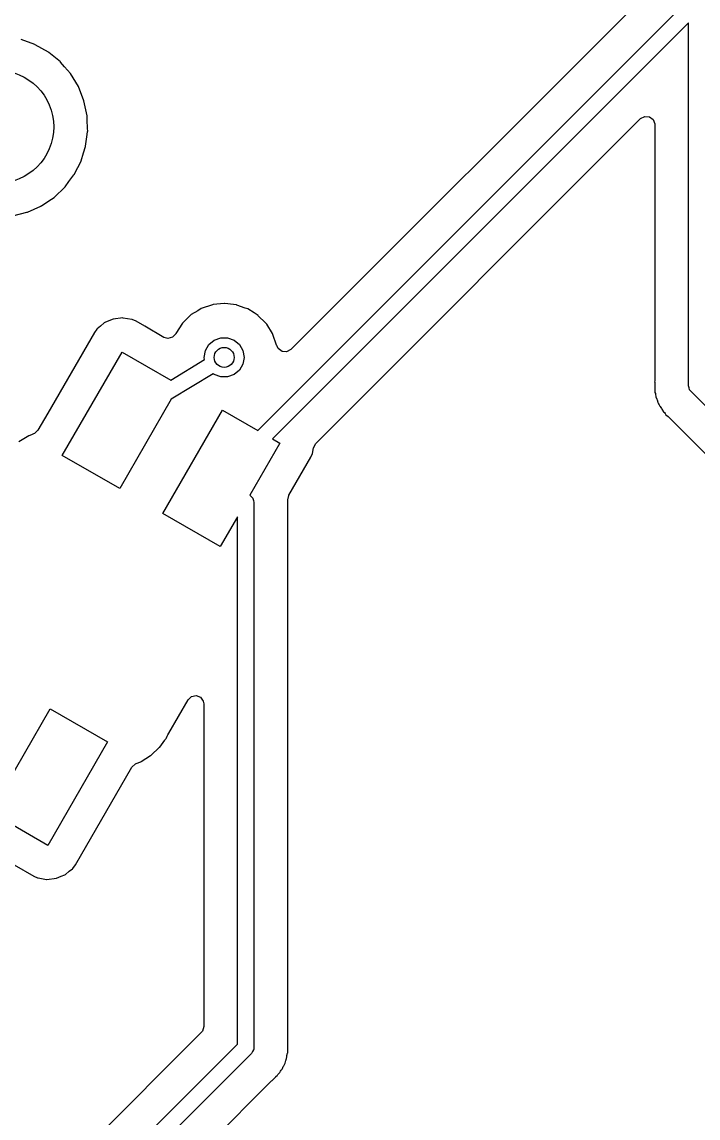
# Model space of a CAD drawing. Extents: x 144 to 253, y -181 to -52.
# Drawn here: x 191.12 to 201.31, y -99.94 to -83.42 of the extents above; entities that cross this region are included whole.
import ezdxf

# ---------------------------------------------------------------- set-up
doc = ezdxf.new("R2010")
doc.units = 0
doc.layers.add('BLACK', color=7, linetype='CONTINUOUS')

msp = doc.modelspace()

# ---------------------------------------------------------------- linework, layer by layer
at = {"layer": 'BLACK', "linetype": 'CONTINUOUS'}
for p, q in [((200.819, -82.7092), (195.175, -88.3532)), ((194.675, -89.5723), (201.207, -83.0405)), ((201.17, -83.4307), (194.899, -89.7017)), ((201.17, -88.9), (201.17, -83.4307)), ((191.317, -83.7565), (191.11, -83.6815)), ((191.322, -83.7584), (191.317, -83.7565)), ((191.317, -83.7565), (191.317, -83.7565)), ((191.523, -83.8725), (191.322, -83.7584)), ((191.527, -83.8759), (191.523, -83.8725)), ((191.653, -83.9791), (191.527, -83.8759)), ((191.527, -83.8759), (191.527, -83.8759)), ((191.701, -84.0188), (191.653, -83.9791)), ((191.705, -84.0228), (191.701, -84.0188)), ((191.765, -84.0928), (191.705, -84.0228)), ((191.705, -84.0228), (191.705, -84.0228)), ((191.852, -84.193), (191.765, -84.0928)), ((191.972, -84.3902), (191.852, -84.193)), ((192.057, -84.6048), (191.972, -84.3902)), ((192.104, -84.8306), (192.057, -84.6048)), ((192.106, -84.8924), (192.104, -84.8306)), ((192.111, -85.0217), (192.106, -84.8924)), ((195.55, -89.77), (200.446, -84.8734)), ((200.446, -84.8734), (200.509, -84.8394)), ((200.509, -84.8394), (200.58, -84.8445)), ((200.58, -84.8445), (200.636, -84.887)), ((200.636, -84.887), (200.661, -84.9535)), ((192.106, -85.1146), (192.112, -85.0664)), ((192.113, -85.0611), (192.111, -85.0217)), ((192.112, -85.0664), (192.113, -85.0611)), ((192.112, -85.0664), (192.112, -85.0664)), ((200.661, -84.9535), (200.661, -84.9625)), ((200.661, -84.9625), (200.661, -88.8212)), ((192.082, -85.2898), (192.106, -85.1146)), ((192.014, -85.5101), (192.052, -85.3866)), ((192.052, -85.3866), (192.081, -85.2949)), ((192.081, -85.2949), (192.082, -85.2898)), ((192.081, -85.2949), (192.081, -85.2949)), ((191.964, -85.608), (192.012, -85.5149)), ((192.012, -85.5149), (192.014, -85.5101)), ((192.012, -85.5149), (192.012, -85.5149)), ((191.829, -85.8235), (191.906, -85.7201)), ((191.906, -85.7201), (191.91, -85.7158)), ((191.906, -85.7201), (191.906, -85.7201)), ((191.91, -85.7158), (191.964, -85.608)), ((191.605, -86.0601), (191.772, -85.9009)), ((191.772, -85.9009), (191.829, -85.8235)), ((191.527, -86.1123), (191.605, -86.0601)), ((191.208, -86.2815), (191.409, -86.1912)), ((191.409, -86.1912), (191.414, -86.189)), ((191.414, -86.189), (191.418, -86.186)), ((191.418, -86.186), (191.527, -86.1123)), ((191.418, -86.186), (191.418, -86.186)), ((190.985, -86.3403), (191.198, -86.2851)), ((191.198, -86.2851), (191.203, -86.2837)), ((191.198, -86.2851), (191.198, -86.2851)), ((191.203, -86.2837), (191.208, -86.2815)), ((191.208, -86.2815), (191.208, -86.2815)), ((193.824, -87.7365), (193.771, -87.7693)), ((193.996, -87.6781), (193.824, -87.7365)), ((194.003, -87.6773), (193.996, -87.6781)), ((194.169, -87.6598), (194.003, -87.6773)), ((194.003, -87.6773), (194.003, -87.6773)), ((194.176, -87.6591), (194.169, -87.6598)), ((194.169, -87.6598), (194.169, -87.6598)), ((194.226, -87.6651), (194.176, -87.6591)), ((194.349, -87.6797), (194.226, -87.6651)), ((194.356, -87.6806), (194.349, -87.6797)), ((194.349, -87.6797), (194.349, -87.6797)), ((194.363, -87.6829), (194.356, -87.6806)), ((194.489, -87.728), (194.363, -87.6829)), ((194.363, -87.6829), (194.363, -87.6829)), ((194.527, -87.7414), (194.489, -87.728)), ((194.621, -87.801), (194.527, -87.7414)), ((192.481, -87.9017), (192.371, -87.9489)), ((192.497, -87.8952), (192.481, -87.9017)), ((192.641, -87.8778), (192.497, -87.8952)), ((192.65, -87.8793), (192.641, -87.8778)), ((192.777, -87.9004), (192.65, -87.8793)), ((192.65, -87.8793), (192.65, -87.8793)), ((192.785, -87.9017), (192.777, -87.9004)), ((192.777, -87.9004), (192.777, -87.9004)), ((192.842, -87.927), (192.785, -87.9017)), ((193.664, -87.8365), (193.57, -87.9287)), ((193.669, -87.8316), (193.664, -87.8365)), ((193.664, -87.8365), (193.664, -87.8365)), ((193.675, -87.8279), (193.669, -87.8316)), ((193.771, -87.7693), (193.675, -87.8279)), ((193.675, -87.8279), (193.675, -87.8279)), ((194.669, -87.8316), (194.621, -87.801)), ((194.68, -87.8386), (194.669, -87.8316)), ((194.685, -87.8436), (194.68, -87.8386)), ((194.794, -87.9535), (194.685, -87.8436)), ((194.685, -87.8436), (194.685, -87.8436)), ((192.25, -88.045), (192.213, -88.0955)), ((192.256, -88.04), (192.25, -88.045)), ((192.305, -88.0003), (192.256, -88.04)), ((192.256, -88.04), (192.256, -88.04)), ((192.363, -87.9525), (192.305, -88.0003)), ((192.371, -87.9489), (192.363, -87.9525)), ((192.371, -87.9489), (192.371, -87.9489)), ((192.972, -88.002), (192.842, -87.927)), ((193.263, -88.1703), (192.972, -88.002)), ((193.54, -87.9585), (193.442, -88.1109)), ((193.57, -87.9287), (193.54, -87.9585)), ((194.808, -87.9673), (194.794, -87.9535)), ((194.812, -87.9733), (194.808, -87.9673)), ((194.898, -88.1109), (194.812, -87.9733)), ((192.213, -88.0955), (191.51, -89.3127)), ((193.322, -88.1871), (193.263, -88.1703)), ((193.391, -88.1693), (193.322, -88.1871)), ((193.439, -88.1173), (193.391, -88.1693)), ((193.442, -88.1109), (193.439, -88.1173)), ((193.941, -88.2799), (194.02, -88.2129)), ((194.02, -88.2129), (194.118, -88.1773)), ((194.118, -88.1773), (194.222, -88.1773)), ((194.222, -88.1773), (194.32, -88.2129)), ((194.32, -88.2129), (194.4, -88.2799)), ((194.904, -88.1211), (194.898, -88.1109)), ((194.906, -88.1278), (194.904, -88.1211)), ((194.961, -88.2858), (194.906, -88.1278)), ((194.906, -88.1278), (194.906, -88.1278)), ((191.73, -89.9503), (192.63, -88.3914)), ((192.63, -88.3914), (193.365, -88.8163)), ((193.87, -88.4727), (193.888, -88.3701)), ((193.888, -88.3701), (193.941, -88.2799)), ((194.4, -88.2799), (194.452, -88.3701)), ((194.452, -88.3701), (194.47, -88.4727)), ((194.964, -88.2924), (194.961, -88.2858)), ((194.964, -88.2945), (194.964, -88.2924)), ((194.985, -88.3396), (194.964, -88.2945)), ((195.042, -88.3822), (194.985, -88.3396)), ((195.112, -88.3873), (195.042, -88.3822)), ((195.175, -88.3532), (195.112, -88.3873)), ((193.365, -88.8163), (193.876, -88.5054)), ((193.876, -88.5054), (193.87, -88.4727)), ((194.47, -88.4727), (194.452, -88.5753)), ((194.005, -88.7196), (193.372, -89.1047)), ((194.02, -88.7325), (194.005, -88.7196)), ((194.118, -88.7681), (194.02, -88.7325)), ((194.32, -88.7325), (194.222, -88.7681)), ((194.4, -88.6655), (194.32, -88.7325)), ((194.452, -88.5753), (194.4, -88.6655)), ((194.222, -88.7681), (194.118, -88.7681)), ((200.661, -88.8324), (200.659, -88.8399)), ((200.659, -88.8399), (200.66, -88.8478)), ((200.66, -88.8478), (200.66, -88.8478)), ((200.66, -88.8478), (200.661, -88.908)), ((200.661, -88.8212), (200.661, -88.8324)), ((201.179, -88.9295), (201.17, -88.9)), ((200.661, -88.908), (200.661, -88.9119)), ((200.661, -88.9119), (200.661, -88.9399)), ((200.661, -88.9399), (200.662, -88.9438)), ((200.662, -88.9438), (200.662, -88.9438)), ((200.662, -88.9438), (200.662, -88.9439)), ((200.662, -88.9439), (200.663, -88.9557)), ((200.663, -88.9557), (200.664, -88.9999)), ((200.664, -88.9999), (200.67, -89.0193)), ((200.67, -89.0193), (200.674, -89.0387)), ((200.674, -89.0387), (200.677, -89.0588)), ((200.677, -89.0588), (200.679, -89.0662)), ((201.185, -88.9596), (201.179, -88.9295)), ((201.189, -88.9648), (201.185, -88.9596)), ((201.19, -88.9675), (201.189, -88.9648)), ((201.193, -88.9706), (201.19, -88.9675)), ((201.207, -88.9884), (201.193, -88.9706)), ((203.156, -90.938), (201.207, -88.9884)), ((193.372, -89.1047), (192.596, -90.4503)), ((200.679, -89.0662), (200.679, -89.0662)), ((200.679, -89.0662), (200.693, -89.0999)), ((200.693, -89.0999), (200.697, -89.1111)), ((200.697, -89.1111), (200.707, -89.146)), ((200.707, -89.146), (200.709, -89.1536)), ((200.709, -89.1536), (200.713, -89.1604)), ((200.713, -89.1604), (200.713, -89.1604)), ((200.713, -89.1604), (200.719, -89.171)), ((200.719, -89.171), (200.728, -89.1888)), ((200.728, -89.1888), (200.735, -89.2076)), ((200.735, -89.2076), (200.74, -89.214)), ((200.74, -89.214), (200.74, -89.214)), ((200.74, -89.214), (200.761, -89.2434)), ((191.51, -89.3127), (191.361, -89.5717)), ((193.245, -90.8253), (194.145, -89.2664)), ((194.145, -89.2664), (194.675, -89.5723)), ((200.761, -89.2434), (200.768, -89.2533)), ((200.768, -89.2533), (200.79, -89.2914)), ((200.79, -89.2914), (200.805, -89.3057)), ((200.805, -89.3057), (200.818, -89.3207)), ((200.818, -89.3207), (200.83, -89.3371)), ((200.83, -89.3371), (200.864, -89.3653)), ((200.864, -89.3653), (200.872, -89.3733)), ((200.872, -89.3733), (202.536, -91.0372)), ((191.228, -89.6525), (191.076, -89.7469)), ((191.267, -89.6376), (191.228, -89.6525)), ((191.296, -89.6266), (191.267, -89.6376)), ((191.31, -89.6207), (191.296, -89.6266)), ((191.361, -89.5717), (191.31, -89.6207)), ((194.899, -89.7017), (195.011, -89.7664)), ((195.011, -89.7664), (194.559, -90.5498)), ((195.501, -89.9217), (195.515, -89.8384)), ((195.515, -89.8384), (195.55, -89.77)), ((192.596, -90.4503), (191.73, -89.9503)), ((195.146, -90.5503), (195.476, -89.979)), ((195.476, -89.979), (195.501, -89.9217)), ((194.559, -90.5498), (194.583, -90.5735)), ((195.128, -90.622), (195.144, -90.553)), ((195.144, -90.553), (195.146, -90.5503)), ((194.583, -90.5735), (194.596, -90.5913)), ((194.596, -90.5913), (194.599, -90.5943)), ((194.599, -90.5943), (194.6, -90.597)), ((194.6, -90.597), (194.604, -90.6022)), ((194.604, -90.6022), (194.61, -90.6323)), ((194.61, -90.6323), (194.619, -90.6619)), ((194.619, -90.6619), (194.619, -98.8759)), ((195.128, -90.6499), (195.128, -90.622)), ((195.128, -90.622), (195.128, -90.622)), ((195.128, -90.6539), (195.128, -90.6499)), ((195.13, -90.722), (195.128, -90.6539)), ((194.111, -91.3253), (193.245, -90.8253)), ((194.369, -90.8784), (194.111, -91.3253)), ((194.369, -98.8241), (194.369, -90.8784)), ((195.128, -90.7294), (195.13, -90.722)), ((195.128, -90.7406), (195.128, -90.7294)), ((195.128, -98.8401), (195.128, -90.7406)), ((193.335, -94.1363), (193.625, -93.6324)), ((193.625, -93.6324), (193.677, -93.5834)), ((193.677, -93.5834), (193.747, -93.5699)), ((193.747, -93.5699), (193.813, -93.5963)), ((193.813, -93.5963), (193.854, -93.6541)), ((193.854, -93.6541), (193.861, -93.6954)), ((190.768, -95.1153), (191.545, -93.7697)), ((191.545, -93.7697), (192.411, -94.2697)), ((193.861, -93.6954), (193.861, -98.5613)), ((193.3, -94.2058), (193.311, -94.18)), ((193.311, -94.18), (193.319, -94.1639)), ((193.319, -94.1639), (193.335, -94.1363)), ((192.411, -94.2697), (191.511, -95.8286)), ((193.065, -94.4731), (193.196, -94.3508)), ((193.196, -94.3508), (193.199, -94.3458)), ((193.199, -94.3458), (193.274, -94.2416)), ((193.199, -94.3458), (193.199, -94.3458)), ((193.274, -94.2416), (193.279, -94.2348)), ((193.279, -94.2348), (193.291, -94.2204)), ((193.291, -94.2204), (193.294, -94.2166)), ((193.291, -94.2204), (193.291, -94.2204)), ((193.294, -94.2166), (193.3, -94.2058)), ((192.918, -94.5643), (193.06, -94.4764)), ((193.06, -94.4763), (193.065, -94.4731)), ((193.06, -94.4764), (193.06, -94.4763)), ((191.927, -96.1245), (192.78, -94.6483)), ((192.78, -94.6483), (192.831, -94.5993)), ((192.831, -94.5993), (192.844, -94.5934)), ((192.844, -94.5934), (192.913, -94.5675)), ((192.913, -94.5675), (192.918, -94.5643)), ((192.918, -94.5643), (192.918, -94.5643)), ((191.511, -95.8286), (190.775, -95.4037)), ((191.007, -96.1245), (191.299, -96.293)), ((191.89, -96.175), (191.927, -96.1245)), ((191.299, -96.293), (191.356, -96.3183)), ((191.356, -96.3183), (191.364, -96.3196)), ((191.364, -96.3196), (191.364, -96.3196)), ((191.364, -96.3196), (191.491, -96.3407)), ((191.499, -96.3422), (191.644, -96.3248)), ((191.644, -96.3248), (191.715, -96.2944)), ((191.715, -96.2944), (191.77, -96.2711)), ((191.77, -96.2711), (191.778, -96.2675)), ((191.77, -96.2711), (191.77, -96.2711)), ((191.778, -96.2675), (191.836, -96.2197)), ((191.836, -96.2197), (191.884, -96.18)), ((191.884, -96.18), (191.89, -96.175)), ((191.884, -96.18), (191.884, -96.18)), ((191.491, -96.3407), (191.491, -96.3407)), ((191.491, -96.3407), (191.499, -96.3422)), ((193.841, -98.6294), (193.824, -98.6504)), ((193.861, -98.5613), (193.841, -98.6294)), ((193.824, -98.6504), (190.659, -101.815)), ((191.047, -102.147), (194.369, -98.8241)), ((194.583, -98.9643), (191.223, -102.323)), ((194.597, -98.9373), (194.583, -98.9643)), ((194.614, -98.9114), (194.597, -98.9373)), ((194.615, -98.905), (194.614, -98.9114)), ((194.616, -98.9025), (194.615, -98.905)), ((194.619, -98.8759), (194.616, -98.8979)), ((194.616, -98.8979), (194.616, -98.9025)), ((195.117, -98.9987), (195.126, -98.9636)), ((195.126, -98.9636), (195.128, -98.9559)), ((195.126, -98.9636), (195.126, -98.9636)), ((195.128, -98.8519), (195.128, -98.8401)), ((195.132, -98.8959), (195.128, -98.8519)), ((195.128, -98.9357), (195.129, -98.9159)), ((195.128, -98.9559), (195.128, -98.9357)), ((195.129, -98.9159), (195.131, -98.9038)), ((195.131, -98.9038), (195.132, -98.8959)), ((195.067, -99.1497), (195.088, -99.1109)), ((195.088, -99.1109), (195.093, -99.0913)), ((195.093, -99.0913), (195.099, -99.0726)), ((195.099, -99.0726), (195.104, -99.0613)), ((195.104, -99.0613), (195.107, -99.054)), ((195.104, -99.0613), (195.104, -99.0613)), ((195.107, -99.054), (195.109, -99.0462)), ((195.109, -99.0462), (195.114, -99.0104)), ((195.109, -99.0462), (195.109, -99.0462)), ((195.114, -99.0104), (195.117, -98.9987)), ((194.951, -99.3154), (194.97, -99.2957)), ((194.97, -99.2957), (194.973, -99.2925)), ((194.973, -99.2925), (194.98, -99.2834)), ((194.98, -99.2834), (195.005, -99.257)), ((195.005, -99.257), (195.011, -99.2512)), ((195.011, -99.2512), (195.015, -99.2443)), ((195.015, -99.2443), (195.02, -99.2334)), ((195.015, -99.2443), (195.015, -99.2443)), ((195.02, -99.2334), (195.031, -99.2169)), ((195.031, -99.2169), (195.039, -99.2072)), ((195.039, -99.2072), (195.044, -99.2009)), ((195.044, -99.2009), (195.047, -99.1937)), ((195.047, -99.1937), (195.061, -99.1603)), ((195.047, -99.1937), (195.047, -99.1937)), ((195.061, -99.1603), (195.067, -99.1497)), ((191.611, -102.655), (194.886, -99.3795)), ((194.886, -99.3795), (194.895, -99.372)), ((194.895, -99.372), (194.901, -99.3679)), ((194.901, -99.3679), (194.948, -99.3182)), ((194.948, -99.3182), (194.951, -99.3154))]:
    msp.add_line(p, q, dxfattribs=at)
at = {"layer": 'BLACK'}
for centre, radius in [((190.75, -84.9969), 0.8509), ((194.17, -88.4727), 0.15)]:
    msp.add_circle(centre, radius, dxfattribs=at)

doc.saveas('drawing.dxf')
